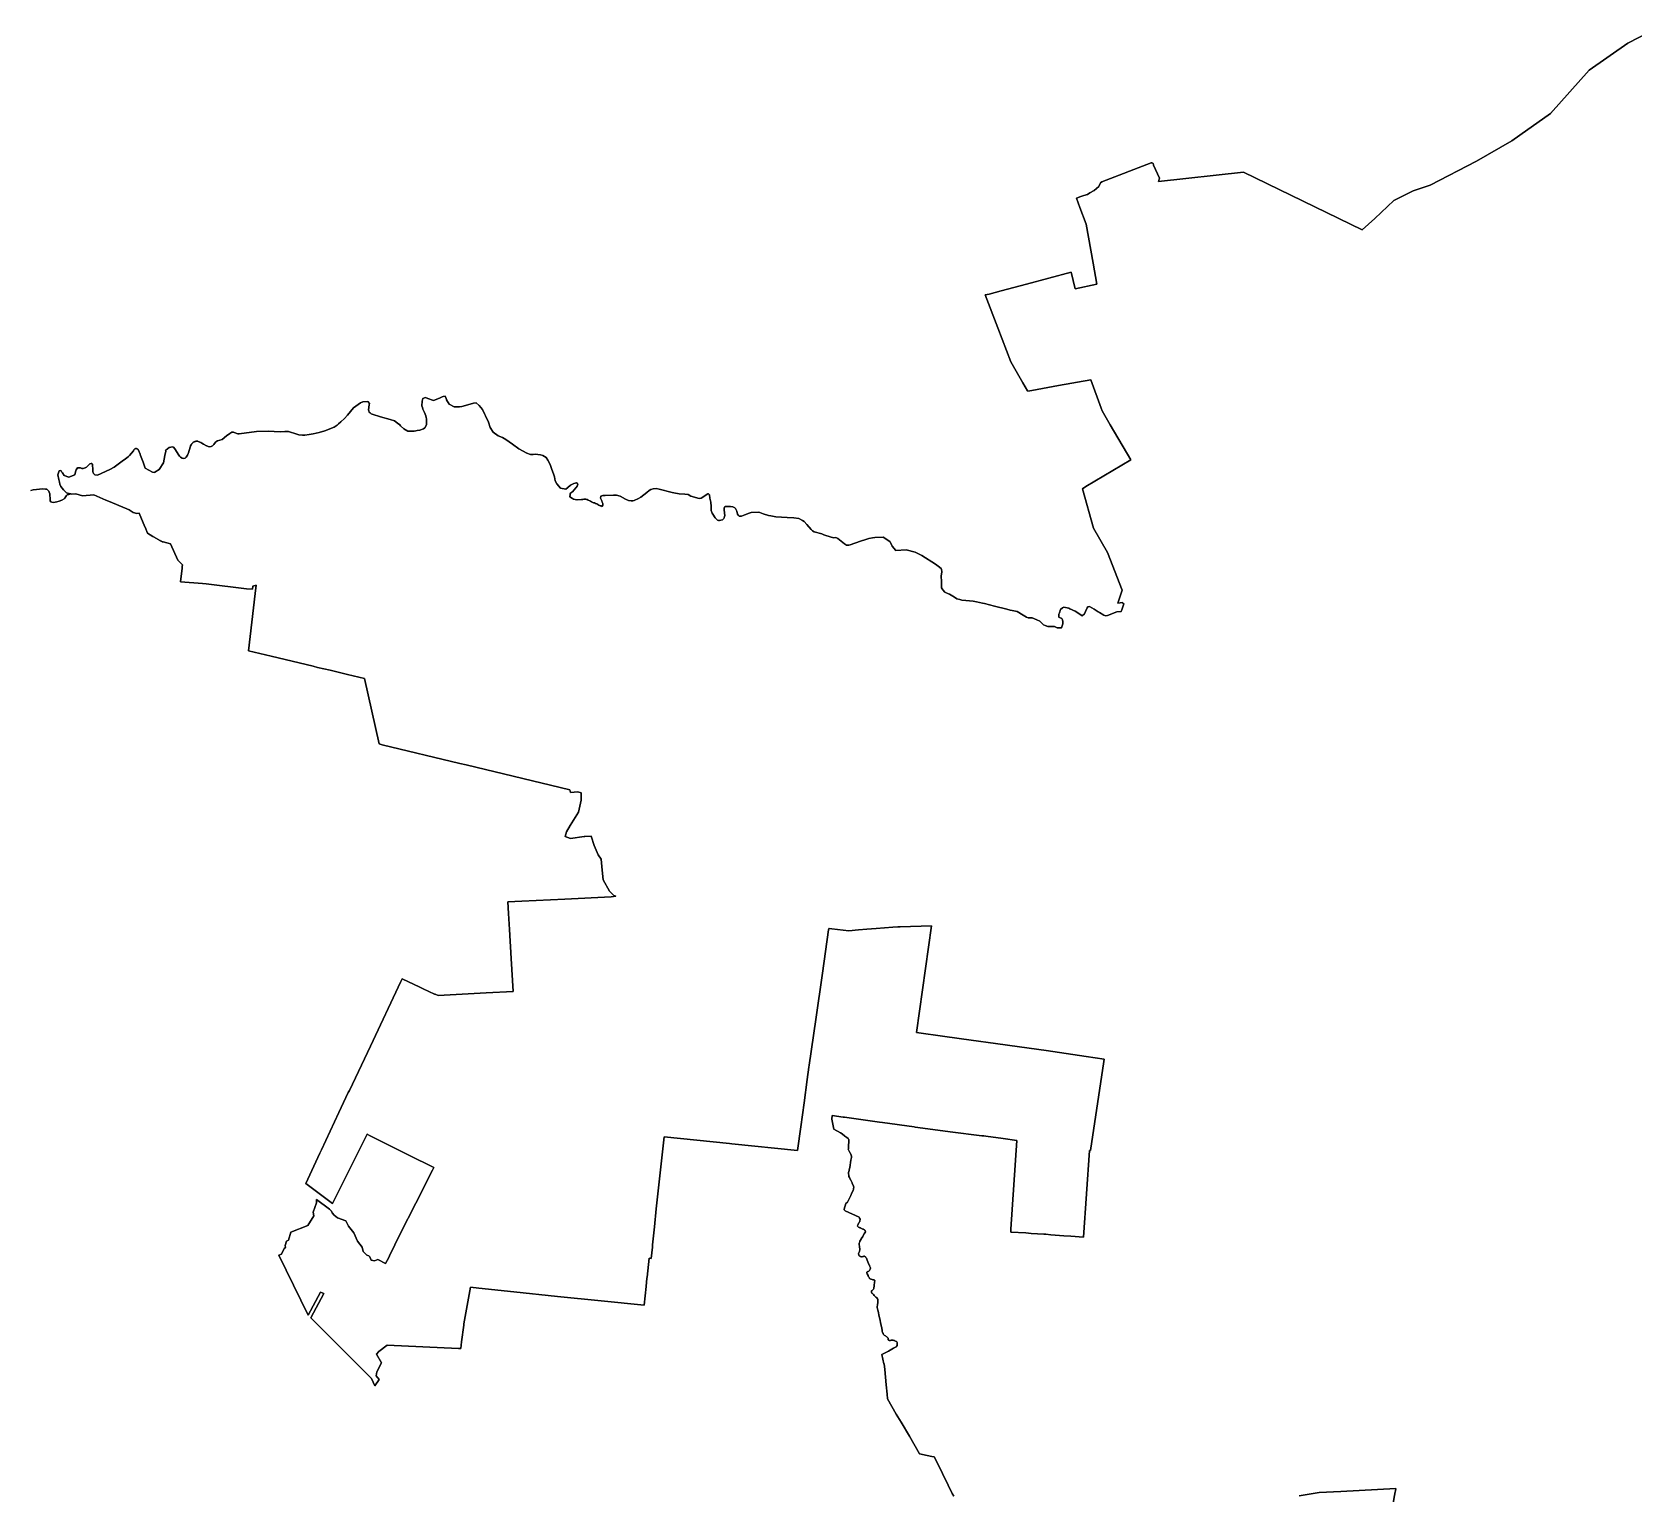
# Model space of a CAD drawing. Header units: inches. Extents: x 130170 to 284068, y 377793 to 804530.
# Drawn here: x 197371 to 201827, y 709560 to 713628 of the extents above; entities that cross this region are included whole.
import ezdxf

# ---------------------------------------------------------------- set-up
doc = ezdxf.new("R2010")
doc.units = ezdxf.units.IN
doc.header["$MEASUREMENT"] = 0
doc.layers.add('muni_il', color=7, linetype='Continuous')

msp = doc.modelspace()

# ---------------------------------------------------------------- linework, layer by layer
at = {"layer": 'muni_il'}
for points in [[(201869.2, 713628.2), (201810.2, 713597), (201702.8, 713521.8), (201594.7, 713401.3), (201510, 713341.4), (201487.5, 713325.4), (201388.9, 713269), (201259.9, 713202.4), (201212.6, 713186.3), (201159.3, 713159.3), (201106.6, 713109.7), (201071.4, 713077.4), (200741.3, 713238.6), (200504.4, 713212.3), (200506.9, 713221.1), (200490.8, 713258.1), (200490.4, 713260), (200489.7, 713261.6), (200489.3, 713262.1), (200488.3, 713263.1), (200487.1, 713263.8), (200484.9, 713264.2), (200484.3, 713264.1), (200483.8, 713264), (200346.7, 713211.2), (200343.6, 713208.4), (200338.7, 713198.6), (200325.5, 713187.3), (200313.7, 713180.4), (200306.8, 713176.5), (200297, 713173.1), (200288.1, 713170.6), (200276.4, 713166), (200286.1, 713140.3), (200303.8, 713093.5), (200322.8, 712985.4), (200333.2, 712926.3), (200272.6, 712913.2), (200261.7, 712960.4), (200137.4, 712926.9), (200066.6, 712908.1), (200034, 712898.9), (200022.4, 712897.3), (200057.6, 712805.5), (200093.7, 712710.9), (200127.4, 712652.5), (200140.5, 712629.8), (200141.1, 712628.7), (200152.6, 712630.8), (200226.2, 712644.4), (200316, 712660.1), (200345.1, 712581.6), (200347.7, 712574.1), (200370.3, 712535.2), (200427.5, 712437.4), (200302.4, 712363.5), (200293, 712357.5), (200323.7, 712247.2), (200362.4, 712180.4), (200403.5, 712075), (200391.4, 712039.2), (200404, 712040.5), (200405.2, 712039.4), (200408.4, 712036.7), (200403.4, 712023.4), (200400.7, 712016.2), (200389, 712014.4), (200363, 712004.8), (200356.7, 712004), (200352.9, 712005.5), (200340, 712012.7), (200337, 712015), (200325.4, 712022.6), (200312.2, 712029.3), (200307.9, 712029.1), (200306.3, 712025.9), (200301.5, 712015.4), (200298.4, 712009.7), (200291.9, 712003.3), (200283.3, 712010.1), (200272.7, 712017.1), (200258.4, 712023.1), (200255, 712024.8), (200241.1, 712028), (200238, 712026.1), (200232.4, 712021.4), (200228.9, 712012.5), (200227.6, 712008.5), (200227.3, 712002.9), (200227.7, 712000.4), (200229.3, 711999.1), (200235.7, 711996), (200237.4, 711993), (200238.9, 711988.3), (200238.3, 711981.9), (200234.4, 711970.5), (200230.8, 711970.3), (200222.7, 711970.5), (200215.3, 711973.6), (200204.1, 711973.6), (200196.9, 711974.1), (200189.5, 711976.5), (200184.3, 711979.1), (200174.8, 711989), (200165.8, 711993), (200153.5, 711997.9), (200141.8, 711998.6), (200137.3, 712000.3), (200128.3, 712005.2), (200111.8, 712015.7), (200097.7, 712018.7), (200092.3, 712019.9), (200082.4, 712021.9), (200048, 712030.8), (200020.5, 712037.7), (200015.5, 712038.9), (199998.2, 712042.9), (199988.7, 712044.2), (199968.4, 712046.6), (199958, 712047.4), (199952.1, 712049.1), (199944, 712051.4), (199936.7, 712055.7), (199923.7, 712063.7), (199922.7, 712064.3), (199910.7, 712069.9), (199904.5, 712076.1), (199900.7, 712081.3), (199900.9, 712086.9), (199900.6, 712099), (199900.5, 712114.1), (199902.2, 712126.3), (199900.6, 712133.6), (199900.3, 712135.3), (199892, 712141.8), (199884.4, 712147.2), (199846, 712171.2), (199827.8, 712180.7), (199802.7, 712187.1), (199773.8, 712185.6), (199764.2, 712197.3), (199760.6, 712204.1), (199757.1, 712210.8), (199739, 712222.5), (199715.3, 712221.7), (199709, 712221.2), (199698.5, 712219.1), (199690.2, 712216.3), (199675.3, 712211.8), (199647.3, 712201.6), (199642.9, 712200), (199636.6, 712200.8), (199631.1, 712204), (199612.9, 712219.2), (199607, 712221.3), (199600.2, 712221), (199579.3, 712227), (199573.6, 712228.7), (199567.7, 712231.7), (199546.6, 712237.3), (199542.3, 712240.5), (199538.9, 712243.7), (199526.1, 712257.5), (199518.8, 712266.2), (199514.2, 712269.2), (199504.6, 712274.1), (199490, 712276), (199472.1, 712277.3), (199440, 712279), (199426.2, 712281.6), (199420.1, 712282.8), (199405.1, 712287.7), (199395.6, 712291.2), (199393.1, 712292.2), (199371.7, 712291.5), (199366.3, 712289), (199354.3, 712284.3), (199349.2, 712282.7), (199344.6, 712280.7), (199340.8, 712280.7), (199338.4, 712281.2), (199335.6, 712283.6), (199333.4, 712286.9), (199331.3, 712295.4), (199328.4, 712302.8), (199328.4, 712302.8), (199326.2, 712304.6), (199320.5, 712306.7), (199314.3, 712307.5), (199300.2, 712308.4), (199297.6, 712306.3), (199297.6, 712306.3), (199296.3, 712303.8), (199296.3, 712299.9), (199297.9, 712289.4), (199298.1, 712283), (199297.9, 712279.8), (199296.9, 712276.3), (199295.4, 712274.3), (199291.8, 712271.1), (199287.5, 712269.5), (199283.8, 712268.6), (199280.8, 712269), (199278.1, 712270.3), (199273.4, 712274.1), (199271.6, 712276.2), (199265.1, 712286.4), (199263.5, 712289.7), (199260.7, 712296.9), (199260.1, 712299.7), (199260.7, 712305.2), (199260.8, 712311.2), (199259.7, 712316.7), (199259.3, 712319.2), (199259.2, 712319.9), (199256.3, 712331.3), (199256, 712340), (199254.2, 712342), (199252.7, 712343.2), (199251.2, 712343.4), (199232.1, 712331.5), (199226.8, 712330.5), (199203.6, 712336.7), (199196.2, 712341.2), (199187.3, 712342.3), (199171.5, 712342.8), (199156.9, 712346.1), (199151.8, 712347.2), (199115.4, 712356.3), (199107.8, 712357.6), (199099.2, 712357.2), (199092.6, 712355.1), (199088, 712352.7), (199081.1, 712347.3), (199064.7, 712333.9), (199058.3, 712329.8), (199046.1, 712324.2), (199042.3, 712323.7), (199037.5, 712323.8), (199030.3, 712325), (199022.4, 712328.2), (199007.3, 712336.5), (198997.2, 712339.3), (198988.8, 712339.3), (198965.4, 712338.3), (198958.8, 712338.1), (198953.5, 712336.4), (198953, 712330.9), (198956.4, 712323.4), (198957.6, 712320.3), (198959.2, 712316.6), (198959.4, 712315.3), (198959.1, 712313), (198959, 712310.6), (198958.1, 712308.8), (198957.1, 712308.4), (198954.7, 712309.4), (198951.3, 712310.1), (198947.6, 712312.1), (198942.3, 712314.9), (198938.5, 712316.4), (198935.7, 712317.7), (198933.1, 712318.6), (198927.8, 712321), (198924.9, 712322.6), (198922.5, 712324), (198918.3, 712326), (198915.6, 712327.1), (198913.7, 712327.8), (198911.3, 712328.1), (198906.1, 712327.9), (198903.5, 712327.8), (198899.9, 712327.5), (198888, 712326.7), (198886.9, 712326.9), (198877.7, 712328.7), (198874.5, 712329.9), (198867.1, 712335.3), (198868, 712341.2), (198868.4, 712344.2), (198873.2, 712347.6), (198875.2, 712349.7), (198878.3, 712353), (198879.5, 712354.1), (198884, 712359.6), (198885, 712360.8), (198887.2, 712364.4), (198889.4, 712369.9), (198889, 712372.3), (198885.9, 712373.7), (198878, 712372.1), (198869.3, 712367.1), (198869.1, 712367), (198861.6, 712361.2), (198856.2, 712356.6), (198841.5, 712359.2), (198831.2, 712371), (198826.7, 712379.6), (198824.4, 712390.8), (198821.9, 712399.2), (198817.5, 712411.3), (198812.1, 712424.7), (198806.4, 712436.5), (198801.3, 712444), (198792.6, 712450.2), (198785.6, 712451.3), (198770.5, 712453.3), (198765.7, 712452.6), (198758, 712453), (198748, 712456), (198725.4, 712468.8), (198707.6, 712481), (198689.7, 712494.1), (198679.6, 712500.3), (198667.7, 712504.5), (198653.9, 712515), (198645.5, 712527.8), (198641.5, 712542.3), (198632.3, 712560.3), (198630.9, 712563.7), (198623.9, 712577.5), (198614.8, 712589.4), (198607, 712596.3), (198599.1, 712595.6), (198589.8, 712592.9), (198566.8, 712586.5), (198560.4, 712585.3), (198555.3, 712585.4), (198545.3, 712584.9), (198532, 712592.6), (198524, 712604.8), (198523.2, 712609), (198522.8, 712610.1), (198521.7, 712613.2), (198520.9, 712615.4), (198515, 712614.3), (198512.3, 712613.1), (198504.8, 712609.8), (198488.4, 712602.7), (198472.7, 712608.7), (198465.7, 712611.3), (198458.4, 712608.6), (198457.5, 712604.9), (198456.7, 712601.3), (198455.6, 712588.5), (198457.6, 712583), (198458.8, 712578.5), (198463.3, 712569.5), (198466.9, 712559.9), (198467.7, 712556), (198468.2, 712552), (198468.6, 712544.9), (198468.6, 712540), (198468.5, 712535.5), (198464.3, 712526.8), (198459.8, 712524.3), (198450, 712520.2), (198443, 712519), (198438.6, 712518.3), (198434.3, 712517.8), (198426.7, 712517.7), (198416.8, 712518), (198405.2, 712524.3), (198396.7, 712532), (198394.1, 712534.8), (198388, 712540.1), (198379.3, 712546.2), (198367.6, 712550.3), (198340.5, 712557.9), (198317.5, 712564.5), (198314.6, 712566), (198311.6, 712568.6), (198309.1, 712570.7), (198308.1, 712573.9), (198307.6, 712576.8), (198309.4, 712590.6), (198309.9, 712594.8), (198305.8, 712599.9), (198291.3, 712599.1), (198284.6, 712596.7), (198265.7, 712582.8), (198248.7, 712562.3), (198240.6, 712552.4), (198230.6, 712543.3), (198224.2, 712537.7), (198220.2, 712534.2), (198212, 712528.7), (198185.5, 712518.3), (198170.4, 712513.7), (198153.7, 712510.5), (198142.7, 712508.5), (198130.6, 712506.1), (198123.7, 712506.3), (198113.5, 712507.3), (198108, 712509), (198084.5, 712516.3), (198081.1, 712516.7), (198074.2, 712516.7), (198061.5, 712516.1), (198028.5, 712517.2), (197995.4, 712516.3), (197947.3, 712510.3), (197943.5, 712510.2), (197934, 712513.9), (197931.7, 712514.9), (197927.3, 712515), (197924.1, 712513.3), (197921.2, 712511.5), (197912.3, 712504.9), (197900.3, 712494.5), (197887.3, 712490.6), (197882.7, 712488.2), (197881.5, 712486.7), (197876.9, 712480.1), (197873.4, 712477.2), (197869.9, 712475.1), (197865.9, 712474.3), (197861, 712475.2), (197857.5, 712476.6), (197856.8, 712476.9), (197848.5, 712481.6), (197843.7, 712484.4), (197840.5, 712486.3), (197833.8, 712489.2), (197832.9, 712489.4), (197831.9, 712489.5), (197830.9, 712489.6), (197830, 712489.6), (197829, 712489.6), (197828, 712489.5), (197827, 712489.4), (197826.1, 712489.2), (197825.1, 712489), (197824.2, 712488.7), (197823.3, 712488.3), (197822.4, 712487.9), (197821.5, 712487.5), (197820.7, 712487), (197819.9, 712486.4), (197819.1, 712485.8), (197818.3, 712485.2), (197817.6, 712484.5), (197817, 712483.8), (197816.4, 712483), (197815.8, 712482.2), (197815.2, 712481.4), (197814.8, 712480.6), (197814.3, 712479.7), (197812.3, 712476.6), (197812, 712475.9), (197808.7, 712463.6), (197806.7, 712457.7), (197805.6, 712455.2), (197803.7, 712450.9), (197800, 712444.8), (197797.7, 712442.7), (197792.8, 712441.6), (197792.5, 712441.6), (197788.6, 712442.5), (197784.5, 712444.9), (197782.8, 712446.8), (197781.8, 712448.3), (197780, 712451), (197768.8, 712468.1), (197764.8, 712473.1), (197762.3, 712474), (197757.1, 712473.3), (197752.7, 712472), (197743.8, 712464.6), (197742.8, 712463.7), (197743.3, 712461.7), (197741, 712449.8), (197737.1, 712429.4), (197725, 712410.8), (197712.6, 712403.5), (197710.9, 712402.5), (197706.3, 712403.5), (197686.5, 712415), (197680.3, 712431.1), (197673.2, 712449.4), (197671.8, 712453.2), (197667.4, 712464.5), (197666.9, 712465.5), (197666.3, 712466.5), (197665.5, 712467.3), (197664.7, 712467.9), (197664.3, 712468.1), (197663.7, 712468.5), (197662.6, 712468.8), (197661.6, 712469), (197660.5, 712469), (197659.4, 712468.9), (197658.3, 712468.5), (197657.3, 712468.1), (197656.4, 712467.4), (197655.6, 712466.6), (197655, 712465.7), (197654.5, 712464.8), (197653.9, 712463.9), (197653.2, 712463.1), (197642.4, 712450.2), (197639.2, 712446.6), (197631.6, 712440.9), (197622, 712434.5), (197599.6, 712417.8), (197588.1, 712410.8), (197553.5, 712394.8), (197546.5, 712396.3), (197542.1, 712399.8), (197541.3, 712402.1), (197540.5, 712404.2), (197540.8, 712412.2), (197540.1, 712416.8), (197539.8, 712418), (197539.3, 712425.6), (197537.4, 712427.2), (197535.5, 712427.6), (197532.3, 712426.3), (197529, 712423.8), (197524.5, 712418.8), (197523.2, 712417.4), (197519.6, 712415.6), (197513.4, 712414), (197509.9, 712413.8), (197505.9, 712415.6), (197499.8, 712415.4), (197497.7, 712415.2), (197494.2, 712410), (197492.7, 712404.2), (197490.1, 712396.2), (197473.6, 712389.9), (197460.4, 712394.3), (197455.8, 712401.6), (197454.6, 712403.4), (197452.5, 712406.8), (197449.6, 712407.8), (197446.8, 712406.8), (197442.8, 712395.6), (197445.9, 712382.9), (197447.6, 712375.9), (197449.2, 712369.9), (197451.9, 712363.4), (197459.1, 712354.1), (197467.5, 712346), (197470.2, 712345.3), (197479.3, 712343), (197473.8, 712341.4), (197469.8, 712340.9), (197467.3, 712338.7), (197465.1, 712336), (197462.6, 712331), (197461.1, 712329.2), (197454.5, 712325.7), (197447.1, 712322.7), (197440.7, 712321.1), (197431.5, 712319.5), (197426.6, 712319.7), (197423.5, 712320.9), (197421.9, 712323.7), (197421.7, 712332), (197421.2, 712337.4), (197420.7, 712342.8), (197419.4, 712347.7), (197418.4, 712350.6), (197415.4, 712353.6), (197412.2, 712355.8), (197408.7, 712356.6), (197399.9, 712356.7), (197392, 712356.1), (197384.2, 712355.4), (197374.5, 712353.9), (197368.4, 712352.1)], [(199935.2, 709554.2), (199930.6, 709561.5), (199919.2, 709584.4), (199887.6, 709650), (199880.7, 709663.4), (199874.2, 709664.8), (199848.1, 709670.6), (199844.4, 709671.1), (199839.5, 709672.2), (199811.9, 709721), (199788.5, 709760), (199775.3, 709782.1), (199750.5, 709825.4), (199749.6, 709838.4), (199747.3, 709863.6), (199743.3, 709906.2), (199741.8, 709922), (199740.5, 709922.1), (199735.5, 709948.5), (199753.2, 709958.1), (199767.4, 709965.9), (199774.8, 709970.1), (199777.5, 709973.4), (199777.5, 709974.8), (199777.3, 709981.9), (199777.1, 709983.6), (199775.6, 709984.4), (199773.4, 709985.4), (199771.2, 709986.6), (199770.1, 709987), (199768.2, 709987.6), (199766.4, 709987.9), (199764.3, 709988.1), (199763, 709988), (199760.9, 709987.9), (199759.3, 709987.6), (199758.2, 709987.4), (199756.9, 709987.4), (199755.6, 709987.4), (199754, 709987.9), (199753.2, 709988.2), (199753.1, 709989.1), (199753, 709990.8), (199753, 709992.4), (199752.6, 709994.1), (199752.1, 709994.8), (199750.3, 709996.4), (199748.6, 709997.6), (199747.1, 709998.6), (199745.8, 709999.6), (199744.9, 710000.3), (199743.1, 710001.4), (199741.9, 710002.4), (199741, 710003.1), (199740.1, 710004.2), (199739.2, 710005.7), (199738.3, 710007.4), (199737.8, 710007.8), (199736.8, 710010.1), (199736.4, 710012.1), (199736, 710014.7), (199736, 710015.2), (199735, 710021.5), (199734.8, 710022.6), (199733.3, 710028), (199733.1, 710029.8), (199731.7, 710036.8), (199730, 710044), (199728.7, 710050.4), (199728.5, 710050.9), (199727, 710057.9), (199725.5, 710064.9), (199723.8, 710071.8), (199722.4, 710079), (199722.2, 710081.2), (199722.3, 710083.2), (199722.6, 710085.1), (199722.9, 710086.2), (199723.6, 710093), (199723.8, 710093.4), (199723.9, 710098.8), (199724, 710100.4), (199723.5, 710101.9), (199722.6, 710103.3), (199720.8, 710105.7), (199718.7, 710107.8), (199713.8, 710112.8), (199711.6, 710115), (199708.7, 710117.9), (199707.3, 710119.2), (199706.5, 710120.9), (199706, 710122.2), (199706.1, 710124.3), (199706.7, 710125.5), (199707.9, 710126.8), (199709.7, 710128.5), (199710.5, 710129.2), (199711.5, 710130.5), (199712.4, 710131.6), (199712.9, 710132.8), (199713, 710134.1), (199713.2, 710135.7), (199713.4, 710136.3), (199713.7, 710140.7), (199714, 710142.3), (199714, 710143.6), (199714.4, 710146.6), (199714.8, 710147.9), (199715.1, 710149.8), (199715.1, 710150.9), (199715.4, 710152.1), (199715.3, 710153.4), (199715.2, 710154.7), (199714.4, 710155.4), (199713.4, 710155.9), (199711.9, 710156.3), (199710.4, 710156.6), (199708.4, 710157.1), (199708, 710157.1), (199705.5, 710157.6), (199704, 710157.9), (199702.8, 710158.5), (199701.2, 710159.6), (199700.7, 710160.8), (199699.4, 710162.4), (199698.1, 710164.8), (199697.3, 710166.9), (199696.8, 710168), (199694.4, 710173.1), (199693.7, 710175.2), (199693.2, 710176.8), (199693.5, 710177.9), (199694.5, 710178.7), (199695.8, 710179.4), (199697.4, 710179.6), (199698.7, 710179.9), (199699.6, 710180.8), (199700.8, 710182), (199702, 710184.2), (199702.6, 710186.2), (199703.1, 710188.3), (199703.2, 710189.1), (199702.9, 710191.7), (199702, 710193.4), (199700.9, 710195.2), (199700.6, 710196.5), (199698.9, 710198.9), (199697.9, 710201.2), (199697.5, 710202.8), (199697.1, 710203.5), (199695.1, 710209), (199694.5, 710210.4), (199694.3, 710210.9), (199693, 710214), (199692.3, 710216), (199691.5, 710217.4), (199691, 710218.4), (199689.3, 710220.1), (199688, 710221.4), (199687, 710222.1), (199685.9, 710221.9), (199684.7, 710221.7), (199684, 710221.2), (199682.2, 710221), (199680.6, 710220.6), (199678.5, 710220.4), (199676.9, 710220.8), (199674.9, 710221), (199673.5, 710221.6), (199672.4, 710223), (199671.5, 710225), (199670.9, 710226.3), (199670.4, 710227.9), (199670.2, 710229.5), (199670.8, 710230.9), (199671.9, 710233.3), (199672.5, 710235.1), (199673.2, 710237.1), (199673.5, 710238.6), (199673.5, 710240.4), (199673.6, 710242.1), (199672.9, 710246.9), (199672.6, 710248.9), (199672.9, 710249.2), (199672, 710254.1), (199671.8, 710256.1), (199671.8, 710256.6), (199672, 710258.5), (199673.4, 710262.1), (199674.1, 710263.5), (199677.3, 710269.6), (199678, 710270.4), (199681.9, 710276.8), (199682.1, 710277.4), (199686, 710284.1), (199689.2, 710290), (199689.4, 710290.8), (199689.1, 710292.2), (199688.5, 710293.2), (199687.8, 710294.2), (199687.1, 710294.9), (199685.9, 710295.7), (199684.8, 710296.2), (199683.9, 710296.8), (199682.6, 710297.4), (199676.3, 710300.3), (199675.4, 710300.5), (199674.2, 710301.3), (199673, 710301.8), (199671.8, 710302.1), (199670.4, 710303.1), (199668.3, 710304.7), (199666.8, 710306.1), (199667.1, 710306.9), (199668, 710308.6), (199669, 710310.9), (199669.5, 710311.8), (199671.1, 710313.6), (199671.7, 710315.8), (199672.2, 710317), (199673.1, 710317.6), (199673.8, 710318.8), (199673.7, 710319.5), (199674.6, 710325.1), (199673.2, 710327.6), (199671.6, 710330.7), (199632.8, 710347.9), (199630.7, 710350.5), (199630.4, 710353.1), (199634.6, 710368.1), (199640, 710372.3), (199649.1, 710390.4), (199651.6, 710397.9), (199654.9, 710404.8), (199656.3, 710408.2), (199656.7, 710409.6), (199656.7, 710410.8), (199656.7, 710411.5), (199656.8, 710413.2), (199656.8, 710414.9), (199656.3, 710416.3), (199656, 710417.4), (199655.6, 710418.2), (199655.3, 710418.8), (199652.7, 710425.3), (199652.3, 710426.1), (199648.9, 710433.3), (199645.5, 710439.6), (199645.2, 710440.5), (199643.4, 710444), (199642.2, 710455.1), (199643.8, 710460.6), (199644.2, 710461.8), (199645.7, 710468.4), (199645.7, 710468.7), (199646.7, 710475.5), (199648, 710482.4), (199649.1, 710489.2), (199650.3, 710496.1), (199650.6, 710499.2), (199650.5, 710500.9), (199650.1, 710502.5), (199649.8, 710503.4), (199647.6, 710507.4), (199646.6, 710509.7), (199646.1, 710510.6), (199642.6, 710517.8), (199641.8, 710518.8), (199641.9, 710520.2), (199642, 710522.2), (199642.2, 710524.3), (199642, 710524.9), (199642.5, 710531.7), (199643, 710538.4), (199643.5, 710545.2), (199643.3, 710546.9), (199642.7, 710547.9), (199641.6, 710549), (199637.5, 710552.5), (199632.5, 710555.9), (199624.8, 710562.2), (199619.7, 710564.9), (199601.7, 710575.4), (199596.4, 710602.8), (199596.9, 710613.5), (199627.9, 710608.8), (199630.8, 710608.4), (199728.3, 710595.2), (199728.8, 710595.1), (199736.8, 710593.6), (199825, 710581.8), (199827.6, 710581.2), (199918.8, 710569.1), (199924.7, 710568.1), (199924.9, 710568.1), (200013.5, 710556.6), (200018.5, 710556.4), (200024, 710555.8), (200024.1, 710555.7), (200072.4, 710549), (200110.5, 710543.7), (200094.3, 710297.1), (200093.8, 710289.1), (200135.4, 710286.6), (200150.3, 710285.3), (200185.3, 710282.8), (200191.2, 710282.8), (200205.4, 710281.5), (200241.4, 710279), (200260.4, 710277.8), (200295.8, 710274.9), (200312.6, 710515.8), (200315.5, 710515.8), (200352.8, 710764.1), (200353.7, 710770.2), (200303.8, 710777.2), (200191.9, 710793.9), (200118, 710804.1), (200051.4, 710813.5), (199983.9, 710822.6), (199910.4, 710833.5), (199831.4, 710844.3), (199872.9, 711141), (199785.9, 711138.2), (199779.1, 711138), (199766, 711137.3), (199719.3, 711133.9), (199693.4, 711131.7), (199670.6, 711129.7), (199643.7, 711127.5), (199595.8, 711132.8), (199588.8, 711133.5), (199587.3, 711133.6), (199586.8, 711130), (199569.7, 711009.9), (199551.7, 710880.2), (199533, 710753.6), (199532.3, 710747.8), (199527.8, 710713.9), (199519, 710648.9), (199510, 710582.1), (199500.4, 710515.8), (199317.6, 710534.8), (199311.4, 710535.6), (199129.2, 710554.2), (199123.8, 710503.6), (199118.3, 710453.8), (199113.2, 710403.4), (199107.7, 710353.9), (199102.6, 710303.9), (199097.5, 710253.2), (199096.8, 710247), (199093.5, 710215.5), (199087.5, 710216.2), (199082.1, 710163.7), (199081.8, 710160.6), (199079.4, 710137.2), (199074.1, 710085.7), (198954.1, 710098.1), (198832.8, 710110.2), (198711.9, 710122.8), (198614.2, 710132.9), (198590.9, 710135.5), (198582.1, 710084.7), (198572.7, 710034.1), (198572.3, 710030.3), (198566.2, 709983.5), (198563.9, 709965), (198563.9, 709964.7), (198557.9, 709965.5), (198359.3, 709974.6), (198336.2, 709956.8), (198329.5, 709949.4), (198343.7, 709925.4), (198330.4, 709900.3), (198328.9, 709888.9), (198337.2, 709878.9), (198325.3, 709861.1), (198325.3, 709861.1), (198315.9, 709882), (198283.3, 709914.2), (198241.2, 709956.2), (198146.9, 710050.4), (198182.6, 710117.8), (198173.4, 710122.2), (198139.8, 710058.2), (198058.1, 710225), (198065.6, 710227.4), (198072.5, 710243.1), (198076.8, 710246.4), (198075.7, 710251.6), (198079, 710264.2), (198085.1, 710266.3), (198091.5, 710288.4), (198138.5, 710307.6), (198155.4, 710334.4), (198153, 710344.6), (198162.3, 710370.3), (198162.8, 710379.9), (198198.7, 710352.5), (198204.7, 710347.2), (198205.9, 710342.8), (198211.5, 710336.4), (198220.9, 710328.4), (198244.1, 710319.9), (198251.7, 710305.4), (198266.4, 710286.9), (198277.1, 710263.7), (198289.5, 710246.8), (198292.2, 710234.9), (198302.5, 710224.6), (198308.1, 710222.6), (198311.2, 710220.5), (198315.1, 710211.3), (198319.3, 710210.2), (198324.3, 710209.2), (198333.1, 710212.3), (198354.4, 710201.6), (198363.5, 710218.2), (198365.7, 710222.8), (198395.7, 710283.9), (198438.8, 710369.6), (198485.2, 710461.4), (198488.8, 710469), (198419.9, 710503.4), (198309.9, 710558.2), (198303.2, 710561.8), (198206.9, 710368.9), (198133.3, 710424.4), (198171.9, 710508.3), (198176.5, 710518.2), (198225, 710621.5), (198250.8, 710677), (198254, 710682.9), (198312.4, 710806.4), (198397.1, 710986.6), (198400.8, 710994.1), (198449.7, 710970.9), (198459.4, 710966.3), (198490.7, 710951.4), (198492.5, 710950.6), (198501.3, 710947.6), (198634.8, 710954.5), (198709.4, 710958.1), (198704, 711050), (198699.2, 711131.3), (198696.8, 711175.9), (198694.5, 711208.2), (198734, 711210.1), (198773.7, 711211.6), (198813.4, 711213.6), (198853, 711215.1), (198982, 711221.6), (198994.9, 711223.9), (198989.4, 711225.7), (198977.2, 711237.9), (198960, 711269.4), (198956.9, 711295.8), (198954.7, 711326.6), (198946.1, 711338.9), (198934.9, 711364.5), (198926.8, 711390.5), (198908.8, 711389.4), (198907.1, 711389.3), (198868.9, 711383.9), (198854.1, 711389.6), (198857.8, 711402.8), (198868.2, 711420), (198886.6, 711450.1), (198891.3, 711457.8), (198898.9, 711490.5), (198898.9, 711511.4), (198889.1, 711513.9), (198869.3, 711511.7), (198868.2, 711516.1), (198867.5, 711520), (198578.6, 711588.9), (198560.9, 711593.1), (198345.4, 711645.1), (198336.7, 711647.2), (198296.3, 711829.6), (198248.5, 711840.7), (198200.9, 711852.3), (198165, 711860.4), (198153, 711863.4), (198094.8, 711877.4), (198036.7, 711891.8), (197973.6, 711906.5), (197992.2, 712066.2), (197995.2, 712089.1), (197985.4, 712086.1), (197984.7, 712077.8), (197967.5, 712078.7), (197855.4, 712092.3), (197845.5, 712093.9), (197784.4, 712097.9), (197788.9, 712135.9), (197789.4, 712141.1), (197789.8, 712146), (197776.8, 712158.4), (197757, 712204.2), (197735.9, 712209.2), (197735, 712209.5), (197733.8, 712210), (197732.5, 712210.6), (197731.3, 712211.1), (197730.1, 712211.7), (197728.9, 712212.3), (197727.7, 712212.9), (197726.5, 712213.6), (197725.3, 712214.2), (197724.1, 712214.9), (197708.9, 712223.8), (197707.7, 712224.6), (197692.5, 712233.5), (197685.7, 712250.1), (197685.2, 712251.1), (197669.6, 712289), (197663, 712288.9), (197652.8, 712291.3), (197641.5, 712298.9), (197634.7, 712301.7), (197583.8, 712322.5), (197576.4, 712325.6), (197543, 712340), (197511.4, 712338), (197493.7, 712343.2), (197481.7, 712342.4), (197479.3, 712343), (197470.2, 712345.3), (197467.5, 712346), (197459.1, 712354.1), (197451.9, 712363.4), (197449.2, 712369.9), (197447.6, 712375.9), (197445.9, 712382.9), (197442.8, 712395.6), (197446.8, 712406.8), (197449.6, 712407.8), (197452.5, 712406.8), (197454.6, 712403.4), (197455.8, 712401.6), (197460.4, 712394.3), (197473.6, 712389.9), (197490.1, 712396.2), (197492.7, 712404.2), (197494.2, 712410), (197497.7, 712415.2), (197499.8, 712415.4), (197505.9, 712415.6), (197509.9, 712413.8), (197513.4, 712414), (197519.6, 712415.6), (197523.2, 712417.4), (197524.5, 712418.8), (197529, 712423.8), (197532.3, 712426.3), (197535.5, 712427.6), (197537.4, 712427.2), (197539.3, 712425.6), (197539.8, 712418), (197540.1, 712416.8), (197540.8, 712412.2), (197540.5, 712404.2), (197541.3, 712402.1), (197542.1, 712399.8), (197546.5, 712396.3), (197553.5, 712394.8), (197588.1, 712410.8), (197599.6, 712417.8), (197622, 712434.5), (197631.6, 712440.9), (197639.2, 712446.6), (197642.4, 712450.2), (197653.2, 712463.1), (197653.9, 712463.9), (197654.5, 712464.8), (197655, 712465.7), (197655.6, 712466.6), (197656.4, 712467.4), (197657.3, 712468.1), (197658.3, 712468.5), (197659.4, 712468.9), (197660.5, 712469), (197661.6, 712469), (197662.6, 712468.8), (197663.7, 712468.5), (197664.3, 712468.1), (197664.7, 712467.9), (197665.5, 712467.3), (197666.3, 712466.5), (197666.9, 712465.5), (197667.4, 712464.5), (197671.8, 712453.2), (197673.2, 712449.4), (197680.3, 712431.1), (197686.5, 712415), (197706.3, 712403.5), (197710.9, 712402.5), (197712.6, 712403.5), (197725, 712410.8), (197737.1, 712429.4), (197741, 712449.8), (197743.3, 712461.7), (197742.8, 712463.7), (197743.8, 712464.6), (197752.7, 712472), (197757.1, 712473.3), (197762.3, 712474), (197764.8, 712473.1), (197768.8, 712468.1), (197780, 712451), (197781.8, 712448.3), (197782.8, 712446.8), (197784.5, 712444.9), (197788.6, 712442.5), (197792.5, 712441.6), (197792.8, 712441.6), (197797.7, 712442.7), (197800, 712444.8), (197803.7, 712450.9), (197805.6, 712455.2), (197806.7, 712457.7), (197808.7, 712463.6), (197812, 712475.9), (197812.3, 712476.6), (197814.3, 712479.7), (197814.8, 712480.6), (197815.2, 712481.4), (197815.8, 712482.2), (197816.4, 712483), (197817, 712483.8), (197817.6, 712484.5), (197818.3, 712485.2), (197819.1, 712485.8), (197819.9, 712486.4), (197820.7, 712487), (197821.5, 712487.5), (197822.4, 712487.9), (197823.3, 712488.3), (197824.2, 712488.7), (197825.1, 712489), (197826.1, 712489.2), (197827, 712489.4), (197828, 712489.5), (197829, 712489.6), (197830, 712489.6), (197830.9, 712489.6), (197831.9, 712489.5), (197832.9, 712489.4), (197833.8, 712489.2), (197840.5, 712486.3), (197843.7, 712484.4), (197848.5, 712481.6), (197856.8, 712476.9), (197857.5, 712476.6), (197861, 712475.2), (197865.9, 712474.3), (197869.9, 712475.1), (197873.4, 712477.2), (197876.9, 712480.1), (197881.5, 712486.7), (197882.7, 712488.2), (197887.3, 712490.6), (197900.3, 712494.5), (197912.3, 712504.9), (197921.2, 712511.5), (197924.1, 712513.3), (197927.3, 712515), (197931.7, 712514.9), (197934, 712513.9), (197943.5, 712510.2), (197947.3, 712510.3), (197995.4, 712516.3), (198028.5, 712517.2), (198061.5, 712516.1), (198074.2, 712516.7), (198081.1, 712516.7), (198084.5, 712516.3), (198108, 712509), (198113.5, 712507.3), (198123.7, 712506.3), (198130.6, 712506.1), (198142.7, 712508.5), (198153.7, 712510.5), (198170.4, 712513.7), (198185.5, 712518.3), (198212, 712528.7), (198220.2, 712534.2), (198224.2, 712537.7), (198230.6, 712543.3), (198240.6, 712552.4), (198248.7, 712562.3), (198265.7, 712582.8), (198284.6, 712596.7), (198291.3, 712599.1), (198305.8, 712599.9), (198309.9, 712594.8), (198309.4, 712590.6), (198307.6, 712576.8), (198308.1, 712573.9), (198309.1, 712570.7), (198311.6, 712568.6), (198314.6, 712566), (198317.5, 712564.5), (198340.5, 712557.9), (198367.6, 712550.3), (198379.3, 712546.2), (198388, 712540.1), (198394.1, 712534.8), (198396.7, 712532), (198405.2, 712524.3), (198416.8, 712518), (198426.7, 712517.7), (198434.3, 712517.8), (198438.6, 712518.3), (198443, 712519), (198450, 712520.2), (198459.8, 712524.3), (198464.3, 712526.8), (198468.5, 712535.5), (198468.6, 712540), (198468.6, 712544.9), (198468.2, 712552), (198467.7, 712556), (198466.9, 712559.9), (198463.3, 712569.5), (198458.8, 712578.5), (198457.6, 712583), (198455.6, 712588.5), (198456.7, 712601.3), (198457.5, 712604.9), (198458.4, 712608.6), (198465.7, 712611.3), (198472.7, 712608.7), (198488.4, 712602.7), (198504.8, 712609.8), (198512.3, 712613.1), (198515, 712614.3), (198520.9, 712615.4), (198521.7, 712613.2), (198522.8, 712610.1), (198523.2, 712609), (198524, 712604.8), (198532, 712592.6), (198545.3, 712584.9), (198555.3, 712585.4), (198560.4, 712585.3), (198566.8, 712586.5), (198589.8, 712592.9), (198599.1, 712595.6), (198607, 712596.3), (198614.8, 712589.4), (198623.9, 712577.5), (198630.9, 712563.7), (198632.3, 712560.3), (198641.5, 712542.3), (198645.5, 712527.8), (198653.9, 712515), (198667.7, 712504.5), (198679.6, 712500.3), (198689.7, 712494.1), (198707.6, 712481), (198725.4, 712468.8), (198748, 712456), (198758, 712453), (198765.7, 712452.6), (198770.5, 712453.3), (198785.6, 712451.3), (198792.6, 712450.2), (198801.3, 712444), (198806.4, 712436.5), (198812.1, 712424.7), (198817.5, 712411.3), (198821.9, 712399.2), (198824.4, 712390.8), (198826.7, 712379.6), (198831.2, 712371), (198841.5, 712359.2), (198856.2, 712356.6), (198861.6, 712361.2), (198869.1, 712367), (198869.3, 712367.1), (198878, 712372.1), (198885.9, 712373.7), (198889, 712372.3), (198889.4, 712369.9), (198887.2, 712364.4), (198885, 712360.8), (198884, 712359.6), (198879.5, 712354.1), (198878.3, 712353), (198875.2, 712349.7), (198873.2, 712347.6), (198868.4, 712344.2), (198868, 712341.2), (198867.1, 712335.3), (198874.5, 712329.9), (198877.7, 712328.7), (198886.9, 712326.9), (198888, 712326.7), (198899.9, 712327.5), (198903.5, 712327.8), (198906.1, 712327.9), (198911.3, 712328.1), (198913.7, 712327.8), (198915.6, 712327.1), (198918.3, 712326), (198922.5, 712324), (198924.9, 712322.6), (198927.8, 712321), (198933.1, 712318.6), (198935.7, 712317.7), (198938.5, 712316.4), (198942.3, 712314.9), (198947.6, 712312.1), (198951.3, 712310.1), (198954.7, 712309.4), (198957.1, 712308.4), (198958.1, 712308.8), (198959, 712310.6), (198959.1, 712313), (198959.4, 712315.3), (198959.2, 712316.6), (198957.6, 712320.3), (198956.4, 712323.4), (198953, 712330.9), (198953.5, 712336.4), (198958.8, 712338.1), (198965.4, 712338.3), (198988.8, 712339.3), (198997.2, 712339.3), (199007.3, 712336.5), (199022.4, 712328.2), (199030.3, 712325), (199037.5, 712323.8), (199042.3, 712323.7), (199046.1, 712324.2), (199058.3, 712329.8), (199064.7, 712333.9), (199081.1, 712347.3), (199088, 712352.7), (199092.6, 712355.1), (199099.2, 712357.2), (199107.8, 712357.6), (199115.4, 712356.3), (199151.8, 712347.2), (199156.9, 712346.1), (199171.5, 712342.8), (199187.3, 712342.3), (199196.2, 712341.2), (199203.6, 712336.7), (199226.8, 712330.5), (199232.1, 712331.5), (199251.2, 712343.4), (199252.7, 712343.2), (199254.2, 712342), (199256, 712340), (199256.3, 712331.3), (199259.2, 712319.9), (199259.3, 712319.2), (199259.7, 712316.7), (199260.8, 712311.2), (199260.7, 712305.2), (199260.1, 712299.7), (199260.7, 712296.9), (199263.5, 712289.7), (199265.1, 712286.4), (199271.6, 712276.2), (199273.4, 712274.1), (199278.1, 712270.3), (199280.8, 712269), (199283.8, 712268.6), (199287.5, 712269.5), (199291.8, 712271.1), (199295.4, 712274.3), (199296.9, 712276.3), (199297.9, 712279.8), (199298.1, 712283), (199297.9, 712289.4), (199296.3, 712299.9), (199296.3, 712303.8), (199297.6, 712306.3), (199297.6, 712306.3), (199300.2, 712308.4), (199314.3, 712307.5), (199320.5, 712306.7), (199326.2, 712304.6), (199328.4, 712302.8), (199328.4, 712302.8), (199331.3, 712295.4), (199333.4, 712286.9), (199335.6, 712283.6), (199338.4, 712281.2), (199340.8, 712280.7), (199344.6, 712280.7), (199349.2, 712282.7), (199354.3, 712284.3), (199366.3, 712289), (199371.7, 712291.5), (199393.1, 712292.2), (199395.6, 712291.2), (199405.1, 712287.7), (199420.1, 712282.8), (199426.2, 712281.6), (199440, 712279), (199472.1, 712277.3), (199490, 712276), (199504.6, 712274.1), (199514.2, 712269.2), (199518.8, 712266.2), (199526.1, 712257.5), (199538.9, 712243.7), (199542.3, 712240.5), (199546.6, 712237.3), (199567.7, 712231.7), (199573.6, 712228.7), (199579.3, 712227), (199600.2, 712221), (199607, 712221.3), (199612.9, 712219.2), (199631.1, 712204), (199636.6, 712200.8), (199642.9, 712200), (199647.3, 712201.6), (199675.3, 712211.8), (199690.2, 712216.3), (199698.5, 712219.1), (199709, 712221.2), (199715.3, 712221.7), (199739, 712222.5), (199757.1, 712210.8), (199760.6, 712204.1), (199764.2, 712197.3), (199773.8, 712185.6), (199802.7, 712187.1), (199827.8, 712180.7), (199846, 712171.2), (199884.4, 712147.2), (199892, 712141.8), (199900.3, 712135.3), (199900.6, 712133.6), (199902.2, 712126.3), (199900.5, 712114.1), (199900.6, 712099), (199900.9, 712086.9), (199900.7, 712081.3), (199904.5, 712076.1), (199910.7, 712069.9), (199922.7, 712064.3), (199923.7, 712063.7), (199936.7, 712055.7), (199944, 712051.4), (199952.1, 712049.1), (199958, 712047.4), (199968.4, 712046.6), (199988.7, 712044.2), (199998.2, 712042.9), (200015.5, 712038.9), (200020.5, 712037.7), (200048, 712030.8), (200082.4, 712021.9), (200092.3, 712019.9), (200097.7, 712018.7), (200111.8, 712015.7), (200128.3, 712005.2), (200137.3, 712000.3), (200141.8, 711998.6), (200153.5, 711997.9), (200165.8, 711993), (200174.8, 711989), (200184.3, 711979.1), (200189.5, 711976.5), (200196.9, 711974.1), (200204.1, 711973.6), (200215.3, 711973.6), (200222.7, 711970.5), (200230.8, 711970.3), (200234.4, 711970.5), (200238.3, 711981.9), (200238.9, 711988.3), (200237.4, 711993), (200235.7, 711996), (200229.3, 711999.1), (200227.7, 712000.4), (200227.3, 712002.9), (200227.6, 712008.5), (200228.9, 712012.5), (200232.4, 712021.4), (200238, 712026.1), (200241.1, 712028), (200255, 712024.8), (200258.4, 712023.1), (200272.7, 712017.1), (200283.3, 712010.1), (200291.9, 712003.3), (200298.4, 712009.7), (200301.5, 712015.4), (200306.3, 712025.9), (200307.9, 712029.1), (200312.2, 712029.3), (200325.4, 712022.6), (200337, 712015), (200340, 712012.7), (200352.9, 712005.5), (200356.7, 712004), (200363, 712004.8), (200389, 712014.4), (200400.7, 712016.2), (200403.4, 712023.4), (200408.4, 712036.7), (200405.2, 712039.4), (200404, 712040.5), (200391.4, 712039.2), (200403.5, 712075), (200362.4, 712180.4), (200323.7, 712247.2), (200293, 712357.5), (200302.4, 712363.5), (200427.5, 712437.4), (200370.3, 712535.2), (200347.7, 712574.1), (200345.1, 712581.6), (200316, 712660.1), (200226.2, 712644.4), (200152.6, 712630.8), (200141.1, 712628.7), (200140.5, 712629.8), (200127.4, 712652.5), (200093.7, 712710.9), (200057.6, 712805.5), (200022.4, 712897.3), (200034, 712898.9), (200066.6, 712908.1), (200137.4, 712926.9), (200261.7, 712960.4), (200272.6, 712913.2), (200333.2, 712926.3), (200322.8, 712985.4), (200303.8, 713093.5), (200286.1, 713140.3), (200276.4, 713166), (200288.1, 713170.6), (200297, 713173.1), (200306.8, 713176.5), (200313.7, 713180.4), (200325.5, 713187.3), (200338.7, 713198.6), (200343.6, 713208.4), (200346.7, 713211.2), (200483.8, 713264), (200484.3, 713264.1), (200484.9, 713264.2), (200487.1, 713263.8), (200488.3, 713263.1), (200489.3, 713262.1), (200489.7, 713261.6), (200490.4, 713260), (200490.8, 713258.1), (200506.9, 713221.1), (200504.4, 713212.3), (200741.3, 713238.6), (201071.4, 713077.4), (201106.6, 713109.7), (201159.3, 713159.3), (201212.6, 713186.3), (201259.9, 713202.4), (201388.9, 713269), (201487.5, 713325.4), (201510, 713341.4), (201594.7, 713401.3), (201702.8, 713521.8), (201810.2, 713597), (201869.2, 713628.2)], [(197368.4, 712352.1), (197374.5, 712353.9), (197384.2, 712355.4), (197392, 712356.1), (197399.9, 712356.7), (197408.7, 712356.6), (197412.2, 712355.8), (197415.4, 712353.6), (197418.4, 712350.6), (197419.4, 712347.7), (197420.7, 712342.8), (197421.2, 712337.4), (197421.7, 712332), (197421.9, 712323.7), (197423.5, 712320.9), (197426.6, 712319.7), (197431.5, 712319.5), (197440.7, 712321.1), (197447.1, 712322.7), (197454.5, 712325.7), (197461.1, 712329.2), (197462.6, 712331), (197465.1, 712336), (197467.3, 712338.7), (197469.8, 712340.9), (197473.8, 712341.4), (197479.3, 712343), (197481.7, 712342.4), (197493.7, 712343.2), (197511.4, 712338), (197543, 712340), (197576.4, 712325.6), (197583.8, 712322.5), (197634.7, 712301.7), (197641.5, 712298.9), (197652.8, 712291.3), (197663, 712288.9), (197669.6, 712289), (197685.2, 712251.1), (197685.7, 712250.1), (197692.5, 712233.5), (197707.7, 712224.6), (197708.9, 712223.8), (197724.1, 712214.9), (197725.3, 712214.2), (197726.5, 712213.6), (197727.7, 712212.9), (197728.9, 712212.3), (197730.1, 712211.7), (197731.3, 712211.1), (197732.5, 712210.6), (197733.8, 712210), (197735, 712209.5), (197735.9, 712209.2), (197757, 712204.2), (197776.8, 712158.4), (197789.8, 712146), (197789.4, 712141.1), (197788.9, 712135.9), (197784.4, 712097.9), (197845.5, 712093.9), (197855.4, 712092.3), (197967.5, 712078.7), (197984.7, 712077.8), (197985.4, 712086.1), (197995.2, 712089.1), (197992.2, 712066.2), (197973.6, 711906.5), (198036.7, 711891.8), (198094.8, 711877.4), (198153, 711863.4), (198165, 711860.4), (198200.9, 711852.3), (198248.5, 711840.7), (198296.3, 711829.6), (198336.7, 711647.2), (198345.4, 711645.1), (198560.9, 711593.1), (198578.6, 711588.9), (198867.5, 711520), (198868.2, 711516.1), (198869.3, 711511.7), (198889.1, 711513.9), (198898.9, 711511.4), (198898.9, 711490.5), (198891.3, 711457.8), (198886.6, 711450.1), (198868.2, 711420), (198857.8, 711402.8), (198854.1, 711389.6), (198868.9, 711383.9), (198907.1, 711389.3), (198908.8, 711389.4), (198926.8, 711390.5), (198934.9, 711364.5), (198946.1, 711338.9), (198954.7, 711326.6), (198956.9, 711295.8), (198960, 711269.4), (198977.2, 711237.9), (198989.4, 711225.7), (198994.9, 711223.9), (198982, 711221.6), (198853, 711215.1), (198813.4, 711213.6), (198773.7, 711211.6), (198734, 711210.1), (198694.5, 711208.2), (198696.8, 711175.9), (198699.2, 711131.3), (198704, 711050), (198709.4, 710958.1), (198634.8, 710954.5), (198501.3, 710947.6), (198492.5, 710950.6), (198490.7, 710951.4), (198459.4, 710966.3), (198449.7, 710970.9), (198400.8, 710994.1), (198397.1, 710986.6), (198312.4, 710806.4), (198254, 710682.9), (198250.8, 710677), (198225, 710621.5), (198176.5, 710518.2), (198171.9, 710508.3), (198133.3, 710424.4), (198206.9, 710368.9), (198303.2, 710561.8), (198309.9, 710558.2), (198419.9, 710503.4), (198488.8, 710469), (198485.2, 710461.4), (198438.8, 710369.6), (198395.7, 710283.9), (198365.7, 710222.8), (198363.5, 710218.2), (198354.4, 710201.6), (198333.1, 710212.3), (198324.3, 710209.2), (198319.3, 710210.2), (198315.1, 710211.3), (198311.2, 710220.5), (198308.1, 710222.6), (198302.5, 710224.6), (198292.2, 710234.9), (198289.5, 710246.8), (198277.1, 710263.7), (198266.4, 710286.9), (198251.7, 710305.4), (198244.1, 710319.9), (198220.9, 710328.4), (198211.5, 710336.4), (198205.9, 710342.8), (198204.7, 710347.2), (198198.7, 710352.5), (198162.8, 710379.9), (198162.3, 710370.3), (198153, 710344.6), (198155.4, 710334.4), (198138.5, 710307.6), (198091.5, 710288.4), (198085.1, 710266.3), (198079, 710264.2), (198075.7, 710251.6), (198076.8, 710246.4), (198072.5, 710243.1), (198065.6, 710227.4), (198058.1, 710225), (198139.8, 710058.2), (198173.4, 710122.2), (198182.6, 710117.8), (198146.9, 710050.4), (198241.2, 709956.2), (198283.3, 709914.2), (198315.9, 709882), (198325.3, 709861.1), (198325.3, 709861.1), (198337.2, 709878.9), (198328.9, 709888.9), (198330.4, 709900.3), (198343.7, 709925.4), (198329.5, 709949.4), (198336.2, 709956.8), (198359.3, 709974.6), (198557.9, 709965.5), (198563.9, 709964.7), (198563.9, 709965), (198566.2, 709983.5), (198572.3, 710030.3), (198572.7, 710034.1), (198582.1, 710084.7), (198590.9, 710135.5), (198614.2, 710132.9), (198711.9, 710122.8), (198832.8, 710110.2), (198954.1, 710098.1), (199074.1, 710085.7), (199079.4, 710137.2), (199081.8, 710160.6), (199082.1, 710163.7), (199087.5, 710216.2), (199093.5, 710215.5), (199096.8, 710247), (199097.5, 710253.2), (199102.6, 710303.9), (199107.7, 710353.9), (199113.2, 710403.4), (199118.3, 710453.8), (199123.8, 710503.6), (199129.2, 710554.2), (199311.4, 710535.6), (199317.6, 710534.8), (199500.4, 710515.8), (199510, 710582.1), (199519, 710648.9), (199527.8, 710713.9), (199532.3, 710747.8), (199533, 710753.6), (199551.7, 710880.2), (199569.7, 711009.9), (199586.8, 711130), (199587.3, 711133.6), (199588.8, 711133.5), (199595.8, 711132.8), (199643.7, 711127.5), (199670.6, 711129.7), (199693.4, 711131.7), (199719.3, 711133.9), (199766, 711137.3), (199779.1, 711138), (199785.9, 711138.2), (199872.9, 711141), (199831.4, 710844.3), (199910.4, 710833.5), (199983.9, 710822.6), (200051.4, 710813.5), (200118, 710804.1), (200191.9, 710793.9), (200303.8, 710777.2), (200353.7, 710770.2), (200352.8, 710764.1), (200315.5, 710515.8), (200312.6, 710515.8), (200295.8, 710274.9), (200260.4, 710277.8), (200241.4, 710279), (200205.4, 710281.5), (200191.2, 710282.8), (200185.3, 710282.8), (200150.3, 710285.3), (200135.4, 710286.6), (200093.8, 710289.1), (200094.3, 710297.1), (200110.5, 710543.7), (200072.4, 710549), (200024.1, 710555.7), (200024, 710555.8), (200018.5, 710556.4), (200013.5, 710556.6), (199924.9, 710568.1), (199924.7, 710568.1), (199918.8, 710569.1), (199827.6, 710581.2), (199825, 710581.8), (199736.8, 710593.6), (199728.8, 710595.1), (199728.3, 710595.2), (199630.8, 710608.4), (199627.9, 710608.8), (199596.9, 710613.5), (199596.4, 710602.8), (199601.7, 710575.4), (199619.7, 710564.9), (199624.8, 710562.2), (199632.5, 710555.9), (199637.5, 710552.5), (199641.6, 710549), (199642.7, 710547.9), (199643.3, 710546.9), (199643.5, 710545.2), (199643, 710538.4), (199642.5, 710531.7), (199642, 710524.9), (199642.2, 710524.3), (199642, 710522.2), (199641.9, 710520.2), (199641.8, 710518.8), (199642.6, 710517.8), (199646.1, 710510.6), (199646.6, 710509.7), (199647.6, 710507.4), (199649.8, 710503.4), (199650.1, 710502.5), (199650.5, 710500.9), (199650.6, 710499.2), (199650.3, 710496.1), (199649.1, 710489.2), (199648, 710482.4), (199646.7, 710475.5), (199645.7, 710468.7), (199645.7, 710468.4), (199644.2, 710461.8), (199643.8, 710460.6), (199642.2, 710455.1), (199643.4, 710444), (199645.2, 710440.5), (199645.5, 710439.6), (199648.9, 710433.3), (199652.3, 710426.1), (199652.7, 710425.3), (199655.3, 710418.8), (199655.6, 710418.2), (199656, 710417.4), (199656.3, 710416.3), (199656.8, 710414.9), (199656.8, 710413.2), (199656.7, 710411.5), (199656.7, 710410.8), (199656.7, 710409.6), (199656.3, 710408.2), (199654.9, 710404.8), (199651.6, 710397.9), (199649.1, 710390.4), (199640, 710372.3), (199634.6, 710368.1), (199630.4, 710353.1), (199630.7, 710350.5), (199632.8, 710347.9), (199671.6, 710330.7), (199673.2, 710327.6), (199674.6, 710325.1), (199673.7, 710319.5), (199673.8, 710318.8), (199673.1, 710317.6), (199672.2, 710317), (199671.7, 710315.8), (199671.1, 710313.6), (199669.5, 710311.8), (199669, 710310.9), (199668, 710308.6), (199667.1, 710306.9), (199666.8, 710306.1), (199668.3, 710304.7), (199670.4, 710303.1), (199671.8, 710302.1), (199673, 710301.8), (199674.2, 710301.3), (199675.4, 710300.5), (199676.3, 710300.3), (199682.6, 710297.4), (199683.9, 710296.8), (199684.8, 710296.2), (199685.9, 710295.7), (199687.1, 710294.9), (199687.8, 710294.2), (199688.5, 710293.2), (199689.1, 710292.2), (199689.4, 710290.8), (199689.2, 710290), (199686, 710284.1), (199682.1, 710277.4), (199681.9, 710276.8), (199678, 710270.4), (199677.3, 710269.6), (199674.1, 710263.5), (199673.4, 710262.1), (199672, 710258.5), (199671.8, 710256.6), (199671.8, 710256.1), (199672, 710254.1), (199672.9, 710249.2), (199672.6, 710248.9), (199672.9, 710246.9), (199673.6, 710242.1), (199673.5, 710240.4), (199673.5, 710238.6), (199673.2, 710237.1), (199672.5, 710235.1), (199671.9, 710233.3), (199670.8, 710230.9), (199670.2, 710229.5), (199670.4, 710227.9), (199670.9, 710226.3), (199671.5, 710225), (199672.4, 710223), (199673.5, 710221.6), (199674.9, 710221), (199676.9, 710220.8), (199678.5, 710220.4), (199680.6, 710220.6), (199682.2, 710221), (199684, 710221.2), (199684.7, 710221.7), (199685.9, 710221.9), (199687, 710222.1), (199688, 710221.4), (199689.3, 710220.1), (199691, 710218.4), (199691.5, 710217.4), (199692.3, 710216), (199693, 710214), (199694.3, 710210.9), (199694.5, 710210.4), (199695.1, 710209), (199697.1, 710203.5), (199697.5, 710202.8), (199697.9, 710201.2), (199698.9, 710198.9), (199700.6, 710196.5), (199700.9, 710195.2), (199702, 710193.4), (199702.9, 710191.7), (199703.2, 710189.1), (199703.1, 710188.3), (199702.6, 710186.2), (199702, 710184.2), (199700.8, 710182), (199699.6, 710180.8), (199698.7, 710179.9), (199697.4, 710179.6), (199695.8, 710179.4), (199694.5, 710178.7), (199693.5, 710177.9), (199693.2, 710176.8), (199693.7, 710175.2), (199694.4, 710173.1), (199696.8, 710168), (199697.3, 710166.9), (199698.1, 710164.8), (199699.4, 710162.4), (199700.7, 710160.8), (199701.2, 710159.6), (199702.8, 710158.5), (199704, 710157.9), (199705.5, 710157.6), (199708, 710157.1), (199708.4, 710157.1), (199710.4, 710156.6), (199711.9, 710156.3), (199713.4, 710155.9), (199714.4, 710155.4), (199715.2, 710154.7), (199715.3, 710153.4), (199715.4, 710152.1), (199715.1, 710150.9), (199715.1, 710149.8), (199714.8, 710147.9), (199714.4, 710146.6), (199714, 710143.6), (199714, 710142.3), (199713.7, 710140.7), (199713.4, 710136.3), (199713.2, 710135.7), (199713, 710134.1), (199712.9, 710132.8), (199712.4, 710131.6), (199711.5, 710130.5), (199710.5, 710129.2), (199709.7, 710128.5), (199707.9, 710126.8), (199706.7, 710125.5), (199706.1, 710124.3), (199706, 710122.2), (199706.5, 710120.9), (199707.3, 710119.2), (199708.7, 710117.9), (199711.6, 710115), (199713.8, 710112.8), (199718.7, 710107.8), (199720.8, 710105.7), (199722.6, 710103.3), (199723.5, 710101.9), (199724, 710100.4), (199723.9, 710098.8), (199723.8, 710093.4), (199723.6, 710093), (199722.9, 710086.2), (199722.6, 710085.1), (199722.3, 710083.2), (199722.2, 710081.2), (199722.4, 710079), (199723.8, 710071.8), (199725.5, 710064.9), (199727, 710057.9), (199728.5, 710050.9), (199728.7, 710050.4), (199730, 710044), (199731.7, 710036.8), (199733.1, 710029.8), (199733.3, 710028), (199734.8, 710022.6), (199735, 710021.5), (199736, 710015.2), (199736, 710014.7), (199736.4, 710012.1), (199736.8, 710010.1), (199737.8, 710007.8), (199738.3, 710007.4), (199739.2, 710005.7), (199740.1, 710004.2), (199741, 710003.1), (199741.9, 710002.4), (199743.1, 710001.4), (199744.9, 710000.3), (199745.8, 709999.6), (199747.1, 709998.6), (199748.6, 709997.6), (199750.3, 709996.4), (199752.1, 709994.8), (199752.6, 709994.1), (199753, 709992.4), (199753, 709990.8), (199753.1, 709989.1), (199753.2, 709988.2), (199754, 709987.9), (199755.6, 709987.4), (199756.9, 709987.4), (199758.2, 709987.4), (199759.3, 709987.6), (199760.9, 709987.9), (199763, 709988), (199764.3, 709988.1), (199766.4, 709987.9), (199768.2, 709987.6), (199770.1, 709987), (199771.2, 709986.6), (199773.4, 709985.4), (199775.6, 709984.4), (199777.1, 709983.6), (199777.3, 709981.9), (199777.5, 709974.8), (199777.5, 709973.4), (199774.8, 709970.1), (199767.4, 709965.9), (199753.2, 709958.1), (199735.5, 709948.5), (199740.5, 709922.1), (199741.8, 709922), (199743.3, 709906.2), (199747.3, 709863.6), (199749.6, 709838.4), (199750.5, 709825.4), (199775.3, 709782.1), (199788.5, 709760), (199811.9, 709721), (199839.5, 709672.2), (199844.4, 709671.1), (199848.1, 709670.6), (199874.2, 709664.8), (199880.7, 709663.4), (199887.6, 709650), (199919.2, 709584.4), (199930.6, 709561.5), (199935.2, 709554.2)], [(201151.5, 709504.1), (201163.1, 709565.9), (201163.5, 709568.4), (201164.8, 709575.6), (201011.6, 709567.4), (200951.1, 709564.1), (200895.9, 709554.9)], [(200895.9, 709554.9), (200951.1, 709564.1), (201011.6, 709567.4), (201164.8, 709575.6), (201163.5, 709568.4), (201163.1, 709565.9), (201151.5, 709504.1)]]:
    msp.add_lwpolyline(points, dxfattribs=at)

doc.saveas('drawing.dxf')
